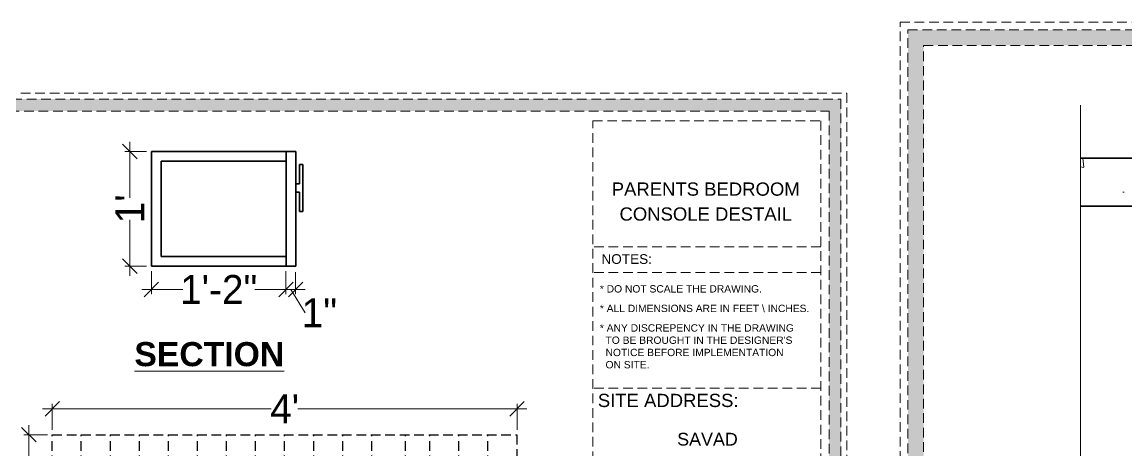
# Model space of a CAD drawing. Header units: millimetres. Extents: x 56222 to 3066687, y -650199 to -121287.
# Drawn here: x 134190.9 to 134305.2, y -183924.8 to -183880.5 of the extents above; entities that cross this region are included whole.
import ezdxf
from ezdxf.enums import TextEntityAlignment as Align

# ---------------------------------------------------------------- set-up
doc = ezdxf.new("R2010")
doc.units = ezdxf.units.MM
doc.header["$MEASUREMENT"] = 0
doc.header["$PDMODE"] = 35
doc.linetypes.add('DASHED', pattern=[0.75, 0.5, -0.25])
doc.linetypes.add('DASHEDX2', pattern=[1.5, 1, -0.5])
doc.layers.get('Defpoints').update_dxf_attribs({"color": 220})
for name, color, linetype, lineweight in [('DIM.', 250, 'Continuous', 13), ('Dimension', 10, 'DASHEDX2', 20), ('FURNITURE', 32, 'Continuous', 9), ('furniture dimensions', 1, 'DASHED', 0), ('FURNITURE-1', 252, 'Continuous', 13), ('NAME PLATE', 7, 'Continuous', 25), ('SECTION ( SLAB PLine )', 104, 'Continuous', 30), ('Text', 7, 'Continuous', 15), ('wall', 7, 'Continuous', 30)]:
    doc.layers.add(name, color=color, linetype=linetype, lineweight=lineweight)
doc.styles.add('Arial', font='arial.ttf')
doc.styles.add('century g', font='GOTHIC.TTF')
doc.styles.get("Standard").update_dxf_attribs({"font": 'arial.ttf', "height": 6})
doc.dimstyles.new('Archana', dxfattribs={"dimtxt": 2, "dimasz": 0.75, "dimexe": 0.5, "dimexo": 0.5, "dimgap": 0, "dimtad": 0, "dimzin": 0, "dimdsep": 46, "dimlunit": 4, "dimtxsty": 'century g', "dimblk": 'OBLIQUE', "dimcen": 0, "dimdle": 1, "dimclrd": 256, "dimclre": 256, "dimclrt": 256, "dimadec": 0, "dimazin": 0, "dimtfac": 1, "dimtofl": 0, "dimtmove": 1, "dimatfit": 3, "dimfxl": 1, "dimfxlon": 1, "dimtolj": 1, "dimtzin": 0, "dimlwd": -1, "dimlwe": -1, "dimarcsym": 0})

# ---------------------------------------------------------------- blocks, each defined once
blk = doc.blocks.new('_Oblique')
at = {"layer": 'wall', "color": 0, "lineweight": -2}
blk.add_line((-0.5, -0.5), (0.5, 0.5), dxfattribs=at)
blk = doc.blocks.new('*D369')
at = {"layer": 'Defpoints', "color": 0, "linetype": 'Continuous', "lineweight": 30, "transparency": 16777216}
for p in [(134204.29, -183905.78, 0), (134218.23, -183905.78, 0), (134218.23, -183908.19)]:
    blk.add_point(p, dxfattribs=at)
at = {"layer": 'furniture dimensions', "color": 5, "linetype": 'ByBlock', "transparency": 16777216}
blk.add_line((134204.29, -183906.28), (134204.29, -183908.69), dxfattribs=at)
at = {"layer": 'furniture dimensions', "color": 5, "linetype": 'Continuous', "transparency": 16777216}
for p, q in [((134218.23, -183906.28), (134218.23, -183908.69)), ((134203.29, -183908.19), (134207.54, -183908.19)), ((134219.23, -183908.19), (134214.99, -183908.19))]:
    blk.add_line(p, q, dxfattribs=at)
at = {"layer": 'furniture dimensions', "color": 5, "linetype": 'Continuous', "transparency": 16777216, "xscale": 1.5, "yscale": 1.5, "zscale": 1.5, "rotation": 180}
blk.add_blockref('_Oblique', (134204.29, -183908.19), dxfattribs=at)
at = {"layer": 'furniture dimensions', "color": 5, "linetype": 'Continuous', "transparency": 16777216, "xscale": 1.5, "yscale": 1.5, "zscale": 1.5}
blk.add_blockref('_Oblique', (134218.23, -183908.19), dxfattribs=at)
at = {"layer": 'furniture dimensions', "linetype": 'Continuous', "lineweight": 0, "transparency": 16777216, "insert": (134211.26, -183908.19), "char_height": 3, "attachment_point": 5, "style": 'century g'}
blk.add_mtext('\\A1;1\'-2"', dxfattribs=at)
blk = doc.blocks.new('*D370')
at = {"layer": 'Defpoints', "color": 0, "linetype": 'Continuous', "lineweight": 30, "transparency": 16777216}
for p in [(134218.23, -183905.89, 0), (134219.23, -183905.89, 0), (134219.23, -183908.19)]:
    blk.add_point(p, dxfattribs=at)
at = {"layer": 'furniture dimensions', "color": 5, "linetype": 'ByBlock', "transparency": 16777216}
blk.add_line((134218.23, -183906.39), (134218.23, -183908.69), dxfattribs=at)
at = {"layer": 'furniture dimensions', "color": 5, "linetype": 'Continuous', "transparency": 16777216}
for p, q in [((134219.23, -183906.39), (134219.23, -183908.69)), ((134217.23, -183908.19), (134220.23, -183908.19)), ((134218.73, -183908.19), (134220.23, -183910.61))]:
    blk.add_line(p, q, dxfattribs=at)
at = {"layer": 'furniture dimensions', "color": 5, "linetype": 'Continuous', "transparency": 16777216, "xscale": 1.5, "yscale": 1.5, "zscale": 1.5, "rotation": 180}
blk.add_blockref('_Oblique', (134218.23, -183908.19), dxfattribs=at)
at = {"layer": 'furniture dimensions', "color": 5, "linetype": 'Continuous', "transparency": 16777216, "xscale": 1.5, "yscale": 1.5, "zscale": 1.5}
blk.add_blockref('_Oblique', (134219.23, -183908.19), dxfattribs=at)
at = {"layer": 'furniture dimensions', "linetype": 'Continuous', "lineweight": 0, "transparency": 16777216, "insert": (134221.69, -183910.61), "char_height": 3, "attachment_point": 5, "style": 'century g'}
blk.add_mtext('\\A1;1"', dxfattribs=at)
blk = doc.blocks.new('*D371')
at = {"layer": 'Defpoints', "color": 0, "linetype": 'Continuous', "lineweight": 30, "transparency": 16777216}
for p in [(134202.05, -183893.89), (134204.29, -183893.89, 0), (134204.29, -183905.78, 0)]:
    blk.add_point(p, dxfattribs=at)
at = {"layer": 'furniture dimensions', "color": 5, "linetype": 'Continuous', "transparency": 16777216}
for p, q in [((134202.05, -183892.89), (134202.05, -183898.69)), ((134203.79, -183893.89), (134201.55, -183893.89)), ((134202.05, -183906.78), (134202.05, -183900.97))]:
    blk.add_line(p, q, dxfattribs=at)
at = {"layer": 'furniture dimensions', "color": 5, "linetype": 'ByBlock', "transparency": 16777216}
blk.add_line((134203.79, -183905.78), (134201.55, -183905.78), dxfattribs=at)
at = {"layer": 'furniture dimensions', "color": 5, "linetype": 'Continuous', "transparency": 16777216, "xscale": 1.5, "yscale": 1.5, "zscale": 1.5}
for p, rotation in [((134202.05, -183893.89), 90), ((134202.05, -183905.78), 270)]:
    blk.add_blockref('_Oblique', p, dxfattribs=dict(at, rotation=rotation))
at = {"layer": 'furniture dimensions', "linetype": 'Continuous', "lineweight": 0, "transparency": 16777216, "insert": (134202.05, -183899.83), "char_height": 3, "attachment_point": 5, "rotation": 90, "style": 'century g'}
blk.add_mtext("\\A1;1'", dxfattribs=at)
blk = doc.blocks.new('*D488')
at = {"layer": 'Defpoints', "color": 0, "linetype": 'Continuous', "lineweight": 30, "transparency": 16777216}
for p in [(134194.02, -183923.25, 0.12), (134191.59, -184007.41), (134194.02, -184007.41, 0.12)]:
    blk.add_point(p, dxfattribs=at)
at = {"layer": 'furniture dimensions', "color": 5, "linetype": 'Continuous', "transparency": 16777216}
for p, q in [((134191.59, -183922.25), (134191.59, -183964.04)), ((134191.59, -184008.41), (134191.59, -183966.62)), ((134193.52, -184007.41), (134191.09, -184007.41))]:
    blk.add_line(p, q, dxfattribs=at)
at = {"layer": 'furniture dimensions', "color": 5, "linetype": 'ByBlock', "transparency": 16777216}
blk.add_line((134193.52, -183923.25), (134191.09, -183923.25), dxfattribs=at)
at = {"layer": 'furniture dimensions', "color": 5, "linetype": 'Continuous', "transparency": 16777216, "xscale": 1.5, "yscale": 1.5, "zscale": 1.5}
for p, rotation in [((134191.59, -183923.25), 90), ((134191.59, -184007.41), 270)]:
    blk.add_blockref('_Oblique', p, dxfattribs=dict(at, rotation=rotation))
at = {"layer": 'furniture dimensions', "linetype": 'Continuous', "lineweight": 0, "transparency": 16777216, "insert": (134191.59, -183965.33), "char_height": 3, "attachment_point": 5, "rotation": 90, "style": 'century g'}
blk.add_mtext("\\A1;7'", dxfattribs=at)
blk = doc.blocks.new('*D489')
at = {"layer": 'Defpoints', "color": 0, "linetype": 'Continuous', "lineweight": 30, "transparency": 16777216}
for p in [(134242.16, -183920.56), (134194.02, -183923.25, 0.12), (134242.16, -183923.25, 0.12)]:
    blk.add_point(p, dxfattribs=at)
at = {"layer": 'furniture dimensions', "color": 5, "linetype": 'ByBlock', "transparency": 16777216}
blk.add_line((134194.02, -183922.75), (134194.02, -183920.06), dxfattribs=at)
at = {"layer": 'furniture dimensions', "color": 5, "linetype": 'Continuous', "transparency": 16777216}
for p, q in [((134242.16, -183922.75), (134242.16, -183920.06)), ((134193.02, -183920.56), (134216.7, -183920.56)), ((134243.16, -183920.56), (134219.47, -183920.56))]:
    blk.add_line(p, q, dxfattribs=at)
at = {"layer": 'furniture dimensions', "color": 5, "linetype": 'Continuous', "transparency": 16777216, "xscale": 1.5, "yscale": 1.5, "zscale": 1.5, "rotation": 180}
blk.add_blockref('_Oblique', (134194.02, -183920.56), dxfattribs=at)
at = {"layer": 'furniture dimensions', "color": 5, "linetype": 'Continuous', "transparency": 16777216, "xscale": 1.5, "yscale": 1.5, "zscale": 1.5}
blk.add_blockref('_Oblique', (134242.16, -183920.56), dxfattribs=at)
at = {"layer": 'furniture dimensions', "linetype": 'Continuous', "lineweight": 0, "transparency": 16777216, "insert": (134218.09, -183920.56), "char_height": 3, "attachment_point": 5, "style": 'century g'}
blk.add_mtext("\\A1;4'", dxfattribs=at)

msp = doc.modelspace()

# ---------------------------------------------------------------- hatches: boundary and pattern name
at = {"layer": 'Dimension', "true_color": 0xd39e00}
h = msp.add_hatch(color=42, dxfattribs=at)
h.paths.add_polyline_path([(134282.648, -183881.283), (134282.648, -184043.648), (134513.321, -184043.648), (134513.321, -183881.283)])
h.paths.add_polyline_path([(134284.267, -183882.902), (134511.702, -183882.902), (134511.702, -184042.029), (134284.267, -184042.029)], flags=16)
h = msp.add_hatch(color=42, dxfattribs=at)
h.paths.add_polyline_path([(134099.872, -183888.46), (134099.872, -184012.229), (134275.713, -184012.229), (134275.713, -183888.46)])
h.paths.add_polyline_path([(134101.106, -183889.694), (134274.479, -183889.694), (134274.479, -184010.995), (134101.106, -184010.995)], flags=16)
at = {"layer": 'FURNITURE-1', "lineweight": 18, "true_color": 0xc7c8ca}
h = msp.add_hatch(dxfattribs=at)
h.set_pattern_fill('AR-CONC', color=9, scale=2)
h.set_pattern_definition([(50, (192.287, -431.528), (14.34520365, -1.2550427), [1.5, -16.5]), (355, (192.287, -431.528), (-2.7750267, 15.0438427), [1.2, -13.2]), (100.4514445, (193.482, -431.633), (11.5701769, 13.7887998), [1.2748038, -14.0228422]), (46.1842, (192.287, -427.528), (21.3448266, -3.3103856), [2.25, -24.75]), (96.635635, (194.065, -427.804), (18.693239, 19.482372), [1.9122068, -21.0342752]), (351.184164, (192.287, -427.528), (18.693239, 19.482372), [1.8, -19.8]), (21, (194.287, -428.528), (11.93814104, -8.0523778), [1.5, -16.5]), (326, (194.287, -428.528), (4.8663066, 14.5030009), [1.2, -13.2]), (71.451445, (195.282, -429.2), (16.8044475, 6.45062306), [1.2748038, -14.0228422]), (37.5, (192.2867, -431.5283), (0.24319711, 6.65787708), [0, -13.04, 0, -13.4, 0, -13.25]), (7.5, (192.287, -431.528), (5.26139075, 7.88823424), [0, -7.64, 0, -12.74, 0, -5.05]), (327.5, (187.8267, -431.5283), (10.67644872, -0.45109743), [0, -5, 0, -15.6, 0, -20.7]), (317.5, (185.827, -431.528), (11.6637234, 2.00209965), [0, -6.5, 0, -10.36, 0, -14.7])])
h.paths.add_polyline_path([(134455.286, -183894.573), (134300.521, -183894.573), (134300.521, -183899.573), (134455.286, -183899.573)])

# ---------------------------------------------------------------- linework, layer by layer
at = {"layer": 'Dimension', "color": 42, "true_color": 0xd39e00}
for p, q in [((134273.643, -183903.765, 0.119), (134250.015, -183903.765, 0.119)), ((134273.643, -183906.427, 0.119), (134250.015, -183906.427, 0.119)), ((134273.643, -183918.435, 0.119), (134250.015, -183918.435, 0.119))]:
    msp.add_line(p, q, dxfattribs=at)
at = {"layer": 'Dimension', "color": 9, "lineweight": 25, "true_color": 0xc7c8ca}
for p, q in [((134194.018, -183923.248, 0.119), (134242.157, -183923.248, 0.119)), ((134194.018, -184007.407, 0.119), (134194.018, -183923.248, 0.119)), ((134197.027, -184007.407, 0.119), (134197.027, -183923.248, 0.119)), ((134200.036, -184007.407, 0.119), (134200.036, -183923.248, 0.119)), ((134203.044, -184007.407, 0.119), (134203.044, -183923.248, 0.119)), ((134206.053, -184007.407, 0.119), (134206.053, -183923.248, 0.119)), ((134209.062, -184007.407, 0.119), (134209.062, -183923.248, 0.119)), ((134212.07, -184007.407, 0.119), (134212.07, -183923.248, 0.119)), ((134215.079, -184007.407, 0.119), (134215.079, -183923.248, 0.119)), ((134218.088, -184007.407, 0.119), (134218.088, -183923.248, 0.119)), ((134221.097, -184007.407, 0.119), (134221.097, -183923.248, 0.119)), ((134224.105, -184007.407, 0.119), (134224.105, -183923.248, 0.119)), ((134227.114, -184007.407, 0.119), (134227.114, -183923.248, 0.119)), ((134230.623, -184007.407, 0.119), (134230.623, -183923.248, 0.119)), ((134233.131, -184007.407, 0.119), (134233.131, -183923.248, 0.119)), ((134236.14, -184007.407, 0.119), (134236.14, -183923.248, 0.119)), ((134239.149, -184007.407, 0.119), (134239.149, -183923.248, 0.119)), ((134242.157, -183923.248, 0.119), (134242.157, -184007.407, 0.119))]:
    msp.add_line(p, q, dxfattribs=at)
at = {"layer": 'Dimension', "color": 42, "true_color": 0xd39e00, "elevation": 0.119}
for points in [[(134281.839, -183880.473), (134514.131, -183880.473), (134514.131, -184044.457), (134281.839, -184044.457)], [(134282.648, -183881.283), (134513.321, -183881.283), (134513.321, -184043.648), (134282.648, -184043.648)], [(134284.267, -183882.902), (134511.702, -183882.902), (134511.702, -184042.029), (134284.267, -184042.029)], [(134099.255, -183887.842), (134276.33, -183887.842), (134276.33, -184012.846), (134099.255, -184012.846)], [(134099.872, -183888.46), (134275.713, -183888.46), (134275.713, -184012.229), (134099.872, -184012.229)], [(134101.106, -183889.694), (134274.479, -183889.694), (134274.479, -184010.995), (134101.106, -184010.995)], [(134250.015, -184009.98), (134250.015, -183890.709), (134273.643, -183890.709), (134273.643, -184009.98)]]:
    msp.add_lwpolyline(points, close=True, dxfattribs=at)
at = {"layer": 'FURNITURE', "lineweight": 30}
for p, q in [((134219.235, -183893.886, 0), (134204.294, -183893.886, 0)), ((134204.294, -183893.886, 0), (134204.294, -183905.777, 0)), ((134218.235, -183905.777, 0), (134218.235, -183893.886, 0)), ((134219.235, -183905.777, 0), (134219.235, -183893.886, 0)), ((134219.235, -183893.886, 0), (134219.235, -183899.053, 0)), ((134218.235, -183894.886, 0), (134205.294, -183894.886, 0)), ((134205.294, -183894.886, 0), (134205.294, -183904.777, 0)), ((134219.985, -183895.244, 0), (134219.636, -183895.244, 0)), ((134219.636, -183895.244, 0), (134219.636, -183897.244, 0)), ((134219.636, -183897.244, 0), (134219.235, -183897.244, 0)), ((134219.636, -183898.116, 0), (134219.235, -183898.116, 0)), ((134219.636, -183900.116, 0), (134219.636, -183898.116, 0)), ((134219.985, -183900.116, 0), (134219.636, -183900.116, 0)), ((134205.294, -183904.777, 0), (134218.235, -183904.777, 0)), ((134204.294, -183905.777, 0), (134219.235, -183905.777, 0))]:
    msp.add_line(p, q, dxfattribs=at)
at = {"layer": 'FURNITURE', "lineweight": 30, "elevation": 0}
for points in [[(134219.235, -183900.116), (134219.235, -183895.244)], [(134219.985, -183895.244), (134219.985, -183900.116)]]:
    msp.add_lwpolyline(points, dxfattribs=at)
at = {"layer": 'SECTION ( SLAB PLine )', "color": 1}
for p, q in [((134300.521, -183894.573), (134455.286, -183894.573)), ((134300.521, -183899.573), (134455.286, -183899.573))]:
    msp.add_line(p, q, dxfattribs=at)
at = {"layer": 'Text', "color": 251, "linetype": 'Continuous', "lineweight": 0, "true_color": 0x636466}
msp.add_lwpolyline([(134300.521, -183889.077), (134300.521, -183955.263), (134299.26, -183956.043), (134301.694, -183956.293), (134300.521, -183957.13), (134300.521, -184026.259)], dxfattribs=at)

# ---------------------------------------------------------------- texts
at = {"layer": 'DIM.', "color": 1, "insert": (134202.525, -183913.642), "char_height": 2.5, "attachment_point": 1}
msp.add_mtext_dynamic_manual_height_columns('{\\fArial|b1|i0|c0|p34;\\LSECTION}', width=111.55884, gutter_width=1, heights=[0], dxfattribs=at)
at = {"layer": 'NAME PLATE', "style": 'Arial'}
for s, height, p in [('PARENTS BEDROOM', 1.37075, (134261.705, -183898.471, 0.119)), ('CONSOLE DESTAIL', 1.37075, (134261.711, -183901.056, 0.119)), ('NOTES:', 1.0072, (134253.52, -183905.541, 0.119)), ('SITE ADDRESS:', 1.37075, (134257.818, -183920.377, 0.119)), (' SAVAD ', 1.3251, (134261.887, -183924.371, 0.056))]:
    msp.add_text(s, height=height, dxfattribs=at).set_placement(p, align=Align.CENTER)
at = {"layer": 'NAME PLATE', "char_height": 0.76175, "width": 29.43032, "attachment_point": 1, "style": 'Arial'}
for s, insert in [('* DO NOT SCALE THE DRAWING.', (134250.737, -183907.745, 0.119)), ('* ALL DIMENSIONS ARE IN FEET \\\\ INCHES.', (134250.737, -183909.771, 0.119)), ("* ANY DISCREPENCY IN THE DRAWING \\P  TO BE BROUGHT IN THE DESIGNER'S\\P  NOTICE BEFORE IMPLEMENTATION \\P  ON SITE.", (134250.737, -183911.796, 0.119))]:
    msp.add_mtext(s, dxfattribs=dict(at, insert=insert))

# ---------------------------------------------------------------- dimensions: what is measured, and where the dimension line sits
at = {"layer": 'furniture dimensions', "color": 5, "linetype": 'Continuous', "lineweight": 0}
for base, p1, p2, picture, middle in [((134202.053, -183893.886), (134204.294, -183905.777, 0), (134204.294, -183893.886, 0), '*D371', (134202.053, -183899.831)), ((134191.588, -184007.407), (134194.018, -183923.248, 0.119), (134194.018, -184007.407, 0.119), '*D488', (134191.588, -183965.327))]:
    dim = msp.add_linear_dim(base=base, p1=p1, p2=p2, angle=90, dimstyle='Archana', override={"dimtxt": 3, "dimasz": 1.5, "dimdec": 0, "dimclrd": 5, "dimclre": 5, "dimfxl": 4}, dxfattribs=at)
    dim.commit()
    dim.dimension.update_dxf_attribs({"geometry": picture, "text_midpoint": middle})
for base, p1, p2, picture, middle in [((134218.235, -183908.191), (134204.294, -183905.777, 0), (134218.235, -183905.777, 0), '*D369', (134211.264, -183908.191)), ((134242.157, -183920.563), (134194.018, -183923.248, 0.119), (134242.157, -183923.248, 0.119), '*D489', (134218.088, -183920.563))]:
    dim = msp.add_linear_dim(base=base, p1=p1, p2=p2, dimstyle='Archana', override={"dimtxt": 3, "dimasz": 1.5, "dimdec": 0, "dimclrd": 5, "dimclre": 5, "dimfxl": 4}, dxfattribs=at)
    dim.commit()
    dim.dimension.update_dxf_attribs({"geometry": picture, "text_midpoint": middle})
dim = msp.add_linear_dim(base=(134219.235, -183908.191), p1=(134218.235, -183905.886, 0), p2=(134219.235, -183905.886, 0), dimstyle='Archana', override={"dimtxt": 3, "dimasz": 1.5, "dimdec": 0, "dimclrd": 5, "dimclre": 5, "dimfxl": 4}, dxfattribs=at)
dim.commit()
dim.dimension.update_dxf_attribs({"geometry": '*D370', "text_midpoint": (134220.235, -183910.61), "dimtype": 160})

doc.saveas('drawing.dxf')
